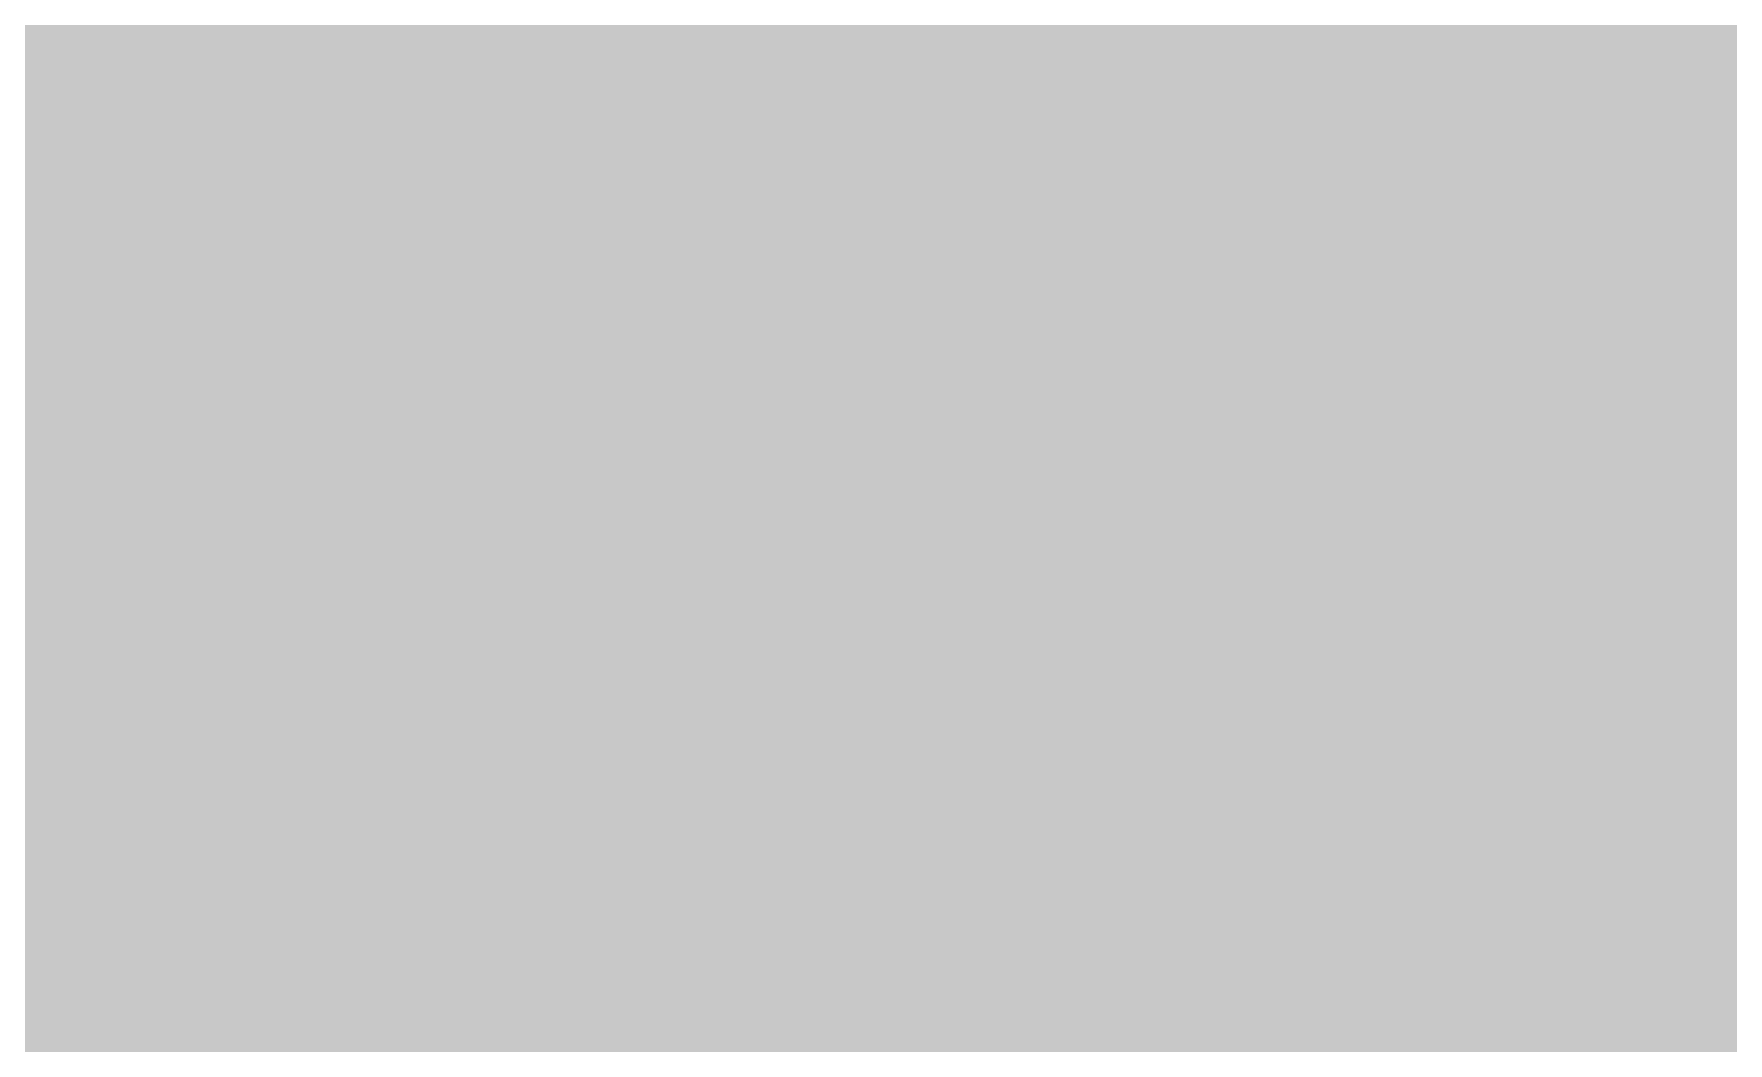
# Model space of a CAD drawing. Extents: x -5 to 157, y -120 to 103.
# Drawn here: x 101.15 to 112.12, y 24.64 to 31.18 of the extents above; entities that cross this region are included whole.
import ezdxf

# ---------------------------------------------------------------- set-up
doc = ezdxf.new("R2010")
doc.units = 0
doc.header["$MEASUREMENT"] = 0
doc.layers.get('0').update_dxf_attribs({"linetype": 'CONTINUOUS'})
for name, color, linetype in [('22-304-2_BOT', 7, 'CONTINUOUS'), ('22-304-2_DRD', 7, 'CONTINUOUS'), ('22-304-2_DRL', 2, 'CONTINUOUS'), ('22-304-2_IN1', 4, 'CONTINUOUS'), ('22-304-2_IN2', 3, 'CONTINUOUS'), ('22-304-2_SMB', 5, 'CONTINUOUS'), ('22-304-2_SMT', 10, 'CONTINUOUS'), ('22-304-2_SPB', 14, 'CONTINUOUS'), ('22-304-2_SSB', 12, 'CONTINUOUS'), ('22-304-2_SST', 11, 'CONTINUOUS'), ('22-304-2_TOP', 13, 'CONTINUOUS'), ('THRUHOLE_TAP', 7, 'CONTINUOUS')]:
    doc.layers.add(name, color=color, linetype=linetype)

# ---------------------------------------------------------------- blocks, each defined once
blk = doc.blocks.new('ROUND_35')
at = {"const_width": 0.40005}
blk.add_lwpolyline([(-0.200024, 0, 1), (0.200024, 0, 1)], format="xyb", close=True, dxfattribs=at)
blk = doc.blocks.new('RECTANGLE_67')
blk.add_solid([(5.40004, 4.70027), (5.40004, -4.70027), (-5.40004, 4.70027), (-5.40004, -4.70027)])
blk = doc.blocks.new('ROUND_86')
at = {"const_width": 0.10033}
blk.add_lwpolyline([(-0.050164, 0, 1), (0.050164, 0, 1)], format="xyb", close=True, dxfattribs=at)
blk = doc.blocks.new('ROUND_80')
at = {"const_width": 0.10033}
blk.add_lwpolyline([(-0.050164, 0, 1), (0.050164, 0, 1)], format="xyb", close=True, dxfattribs=at)

msp = doc.modelspace()

# ---------------------------------------------------------------- linework, layer by layer
at = {"layer": '22-304-2_BOT', "const_width": 0.254}
for points in [[(137.16, 28.702), (135.763, 28.702), (135.509, 28.956), (116.713, 28.956), (114.808, 30.861), (93.98, 30.861), (93.218, 30.099)], [(114.54384, 30.226), (94.24162, 30.226)], [(101.0666, 30.226), (101.0666, 14.732)], [(101.2952, 30.226), (101.2952, 14.732)], [(101.5238, 30.226), (101.5238, 14.732)], [(101.7524, 30.226), (101.7524, 14.732)], [(101.981, 30.226), (101.981, 14.732)], [(102.2096, 30.226), (102.2096, 14.732)], [(102.4382, 30.226), (102.4382, 14.732)], [(102.6668, 30.226), (102.6668, 14.732)], [(102.8954, 30.226), (102.8954, 14.732)], [(103.124, 30.226), (103.124, 18.08734)], [(103.3526, 30.226), (103.3526, 18.08734)], [(103.5812, 30.226), (103.5812, 18.08734)], [(103.8098, 30.226), (103.8098, 18.08734)], [(104.0384, 30.226), (104.0384, 18.08734)], [(104.267, 30.226), (104.267, 18.08734)], [(104.4956, 30.226), (104.4956, 18.08734)], [(104.7242, 30.226), (104.7242, 18.08734)], [(104.9528, 30.226), (104.9528, 18.08734)], [(105.1814, 30.226), (105.1814, 18.08734)], [(105.41, 30.226), (105.41, 11.09218)], [(105.6386, 30.226), (105.6386, 11.09218)], [(105.8672, 30.226), (105.8672, 11.09218)], [(106.0958, 30.226), (106.0958, 11.09218)], [(106.3244, 30.226), (106.3244, 11.09218)], [(106.553, 30.226), (106.553, 11.09218)], [(106.7816, 30.226), (106.7816, 11.09218)], [(107.0102, 30.226), (107.0102, 11.09218)], [(107.2388, 30.226), (107.2388, 11.09218)], [(107.4674, 30.226), (107.4674, 11.09218)], [(107.696, 30.226), (107.696, 11.09218)], [(107.9246, 30.226), (107.9246, 11.09218)], [(108.1532, 30.226), (108.1532, 18.08734)], [(108.3818, 30.226), (108.3818, 18.08734)], [(108.6104, 30.226), (108.6104, 18.08734)], [(108.839, 30.226), (108.839, 18.08734)], [(109.0676, 30.226), (109.0676, 18.08734)], [(109.2962, 30.226), (109.2962, 18.08734)], [(109.5248, 30.226), (109.5248, 18.08734)], [(109.7534, 30.226), (109.7534, 18.08734)], [(109.982, 30.226), (109.982, 18.08734)], [(110.2106, 30.226), (110.2106, 18.08734)], [(110.4392, 30.226), (110.4392, 16.80464)], [(110.6678, 30.226), (110.6678, 17.03324)], [(110.8964, 30.226), (110.8964, 17.26184)], [(111.125, 30.226), (111.125, 17.49044)], [(111.3536, 30.226), (111.3536, 17.71904)], [(111.5822, 30.226), (111.5822, 17.94764)], [(111.8108, 30.226), (111.8108, 18.17624)], [(112.0394, 30.226), (112.0394, 18.40484)], [(114.67084, 30.099), (94.12478, 30.099)], [(114.89944, 29.8704), (94.09684, 29.8704)], [(115.12804, 29.6418), (94.00286, 29.6418)], [(115.35664, 29.4132), (93.81236, 29.4132)], [(115.58524, 29.1846), (90.54084, 29.1846)], [(115.81384, 28.956), (90.76944, 28.956)], [(116.04244, 28.7274), (90.99804, 28.7274)], [(116.27104, 28.4988), (91.22664, 28.4988)], [(135.29564, 28.2702), (91.45524, 28.2702)], [(136.5377, 28.0416), (91.68384, 28.0416)], [(136.97712, 27.813), (91.91244, 27.813)], [(138.938, 27.5844), (92.14104, 27.5844)], [(138.938, 27.3558), (92.36964, 27.3558)], [(138.938, 27.1272), (92.54998, 27.1272)], [(138.938, 26.8986), (92.65412, 26.8986)], [(138.938, 26.67), (92.70238, 26.67)], [(138.938, 26.4414), (92.71, 26.4414)], [(113.30178, 26.2128), (92.71, 26.2128)], [(113.30178, 25.9842), (92.71, 25.9842)], [(113.30178, 25.7556), (92.71, 25.7556)], [(113.30178, 25.527), (92.71, 25.527)], [(113.30178, 25.2984), (92.71, 25.2984)], [(113.30178, 25.0698), (92.71, 25.0698)], [(113.30178, 24.8412), (92.71, 24.8412)], [(113.30178, 24.6126), (92.71, 24.6126)]]:
    msp.add_lwpolyline(points, dxfattribs=at)
at = {"layer": '22-304-2_DRD', "const_width": 0.254}
for points in [[(102.616, 28.575), (102.235, 28.194)], [(103.124, 28.575), (102.616, 28.575)], [(103.505, 28.194), (103.124, 28.575)], [(105.156, 28.575), (104.775, 28.194)], [(105.664, 28.575), (105.156, 28.575)], [(106.045, 28.194), (105.664, 28.575)], [(107.696, 28.575), (107.315, 28.194)], [(108.204, 28.575), (107.696, 28.575)], [(108.585, 28.194), (108.204, 28.575)], [(110.236, 28.575), (109.855, 28.194)], [(110.744, 28.575), (110.236, 28.575)], [(111.125, 28.194), (110.744, 28.575)], [(102.616, 28.321), (102.616, 28.194)], [(102.743, 28.321), (102.616, 28.321)], [(102.743, 28.194), (102.743, 28.321)], [(102.997, 28.321), (102.997, 28.194)], [(103.124, 28.321), (102.997, 28.321)], [(103.124, 28.194), (103.124, 28.321)], [(105.156, 28.321), (105.156, 28.194)], [(105.283, 28.321), (105.156, 28.321)], [(105.283, 28.194), (105.283, 28.321)], [(105.537, 28.321), (105.537, 28.194)], [(105.664, 28.321), (105.537, 28.321)], [(105.664, 28.194), (105.664, 28.321)], [(107.696, 28.321), (107.696, 28.194)], [(107.823, 28.321), (107.696, 28.321)], [(107.823, 28.194), (107.823, 28.321)], [(108.077, 28.321), (108.077, 28.194)], [(108.204, 28.321), (108.077, 28.321)], [(108.204, 28.194), (108.204, 28.321)], [(110.236, 28.321), (110.236, 28.194)], [(110.363, 28.321), (110.236, 28.321)], [(110.363, 28.194), (110.363, 28.321)], [(110.617, 28.321), (110.617, 28.194)], [(110.744, 28.321), (110.617, 28.321)], [(110.744, 28.194), (110.744, 28.321)], [(102.235, 28.194), (102.235, 27.686)], [(102.616, 28.194), (102.743, 28.194)], [(102.997, 28.194), (103.124, 28.194)], [(103.505, 27.686), (103.505, 28.194)], [(104.775, 28.194), (104.775, 27.686)], [(105.156, 28.194), (105.283, 28.194)], [(105.537, 28.194), (105.664, 28.194)], [(106.045, 27.686), (106.045, 28.194)], [(107.315, 28.194), (107.315, 27.686)], [(107.696, 28.194), (107.823, 28.194)], [(108.077, 28.194), (108.204, 28.194)], [(108.585, 27.686), (108.585, 28.194)], [(109.855, 28.194), (109.855, 27.686)], [(110.236, 28.194), (110.363, 28.194)], [(110.617, 28.194), (110.744, 28.194)], [(111.125, 27.686), (111.125, 28.194)], [(102.743, 27.559), (102.489, 27.813)], [(103.251, 27.813), (102.997, 27.559)], [(105.283, 27.559), (105.029, 27.813)], [(105.791, 27.813), (105.537, 27.559)], [(107.823, 27.559), (107.569, 27.813)], [(108.331, 27.813), (108.077, 27.559)], [(110.363, 27.559), (110.109, 27.813)], [(110.871, 27.813), (110.617, 27.559)], [(102.235, 27.686), (102.616, 27.305)], [(103.124, 27.305), (103.505, 27.686)], [(104.775, 27.686), (105.156, 27.305)], [(105.664, 27.305), (106.045, 27.686)], [(107.315, 27.686), (107.696, 27.305)], [(108.204, 27.305), (108.585, 27.686)], [(109.855, 27.686), (110.236, 27.305)], [(110.744, 27.305), (111.125, 27.686)], [(102.997, 27.559), (102.743, 27.559)], [(105.537, 27.559), (105.283, 27.559)], [(108.077, 27.559), (107.823, 27.559)], [(110.617, 27.559), (110.363, 27.559)], [(102.616, 27.305), (103.124, 27.305)], [(103.886, 27.305), (103.505, 26.924)], [(104.394, 27.305), (103.886, 27.305)], [(104.775, 26.924), (104.394, 27.305)], [(105.156, 27.305), (105.664, 27.305)], [(106.426, 27.305), (106.045, 26.924)], [(106.934, 27.305), (106.426, 27.305)], [(107.315, 26.924), (106.934, 27.305)], [(107.696, 27.305), (108.204, 27.305)], [(108.966, 27.305), (108.585, 26.924)], [(109.474, 27.305), (108.966, 27.305)], [(109.855, 26.924), (109.474, 27.305)], [(110.236, 27.305), (110.744, 27.305)], [(103.886, 27.051), (103.886, 26.924)], [(104.013, 27.051), (103.886, 27.051)], [(104.013, 26.924), (104.013, 27.051)], [(104.267, 27.051), (104.267, 26.924)], [(104.394, 27.051), (104.267, 27.051)], [(104.394, 26.924), (104.394, 27.051)], [(106.426, 27.051), (106.426, 26.924)], [(106.553, 27.051), (106.426, 27.051)], [(106.553, 26.924), (106.553, 27.051)], [(106.807, 27.051), (106.807, 26.924)], [(106.934, 27.051), (106.807, 27.051)], [(106.934, 26.924), (106.934, 27.051)], [(108.966, 27.051), (108.966, 26.924)], [(109.093, 27.051), (108.966, 27.051)], [(109.093, 26.924), (109.093, 27.051)], [(109.347, 27.051), (109.347, 26.924)], [(109.474, 27.051), (109.347, 27.051)], [(109.474, 26.924), (109.474, 27.051)], [(103.505, 26.924), (103.505, 26.416)], [(103.886, 26.924), (104.013, 26.924)], [(104.267, 26.924), (104.394, 26.924)], [(104.775, 26.416), (104.775, 26.924)], [(106.045, 26.924), (106.045, 26.416)], [(106.426, 26.924), (106.553, 26.924)], [(106.807, 26.924), (106.934, 26.924)], [(107.315, 26.416), (107.315, 26.924)], [(108.585, 26.924), (108.585, 26.416)], [(108.966, 26.924), (109.093, 26.924)], [(109.347, 26.924), (109.474, 26.924)], [(109.855, 26.416), (109.855, 26.924)], [(104.013, 26.289), (103.759, 26.543)], [(104.521, 26.543), (104.267, 26.289)], [(106.553, 26.289), (106.299, 26.543)], [(107.061, 26.543), (106.807, 26.289)], [(109.093, 26.289), (108.839, 26.543)], [(109.601, 26.543), (109.347, 26.289)], [(103.505, 26.416), (103.886, 26.035)], [(104.394, 26.035), (104.775, 26.416)], [(106.045, 26.416), (106.426, 26.035)], [(106.934, 26.035), (107.315, 26.416)], [(108.585, 26.416), (108.966, 26.035)], [(109.474, 26.035), (109.855, 26.416)], [(104.267, 26.289), (104.013, 26.289)], [(106.807, 26.289), (106.553, 26.289)], [(109.347, 26.289), (109.093, 26.289)], [(102.616, 26.035), (102.235, 25.654)], [(103.124, 26.035), (102.616, 26.035)], [(103.505, 25.654), (103.124, 26.035)], [(103.886, 26.035), (104.394, 26.035)], [(105.156, 26.035), (104.775, 25.654)], [(105.664, 26.035), (105.156, 26.035)], [(106.045, 25.654), (105.664, 26.035)], [(106.426, 26.035), (106.934, 26.035)], [(107.696, 26.035), (107.315, 25.654)], [(108.204, 26.035), (107.696, 26.035)], [(108.585, 25.654), (108.204, 26.035)], [(108.966, 26.035), (109.474, 26.035)], [(110.236, 26.035), (109.855, 25.654)], [(110.744, 26.035), (110.236, 26.035)], [(111.125, 25.654), (110.744, 26.035)], [(102.616, 25.781), (102.616, 25.654)], [(102.743, 25.781), (102.616, 25.781)], [(102.743, 25.654), (102.743, 25.781)], [(102.997, 25.781), (102.997, 25.654)], [(103.124, 25.781), (102.997, 25.781)], [(103.124, 25.654), (103.124, 25.781)], [(105.156, 25.781), (105.156, 25.654)], [(105.283, 25.781), (105.156, 25.781)], [(105.283, 25.654), (105.283, 25.781)], [(105.537, 25.781), (105.537, 25.654)], [(105.664, 25.781), (105.537, 25.781)], [(105.664, 25.654), (105.664, 25.781)], [(107.696, 25.781), (107.696, 25.654)], [(107.823, 25.781), (107.696, 25.781)], [(107.823, 25.654), (107.823, 25.781)], [(108.077, 25.781), (108.077, 25.654)], [(108.204, 25.781), (108.077, 25.781)], [(108.204, 25.654), (108.204, 25.781)], [(110.236, 25.781), (110.236, 25.654)], [(110.363, 25.781), (110.236, 25.781)], [(110.363, 25.654), (110.363, 25.781)], [(110.617, 25.781), (110.617, 25.654)], [(110.744, 25.781), (110.617, 25.781)], [(110.744, 25.654), (110.744, 25.781)], [(102.235, 25.654), (102.235, 25.146)], [(102.616, 25.654), (102.743, 25.654)], [(102.997, 25.654), (103.124, 25.654)], [(103.505, 25.146), (103.505, 25.654)], [(104.775, 25.654), (104.775, 25.146)], [(105.156, 25.654), (105.283, 25.654)], [(105.537, 25.654), (105.664, 25.654)], [(106.045, 25.146), (106.045, 25.654)], [(107.315, 25.654), (107.315, 25.146)], [(107.696, 25.654), (107.823, 25.654)], [(108.077, 25.654), (108.204, 25.654)], [(108.585, 25.146), (108.585, 25.654)], [(109.855, 25.654), (109.855, 25.146)], [(110.236, 25.654), (110.363, 25.654)], [(110.617, 25.654), (110.744, 25.654)], [(111.125, 25.146), (111.125, 25.654)], [(102.743, 25.019), (102.489, 25.273)], [(103.251, 25.273), (102.997, 25.019)], [(105.283, 25.019), (105.029, 25.273)], [(105.791, 25.273), (105.537, 25.019)], [(107.823, 25.019), (107.569, 25.273)], [(108.331, 25.273), (108.077, 25.019)], [(110.363, 25.019), (110.109, 25.273)], [(110.871, 25.273), (110.617, 25.019)], [(102.235, 25.146), (102.616, 24.765)], [(103.124, 24.765), (103.505, 25.146)], [(104.775, 25.146), (105.156, 24.765)], [(105.664, 24.765), (106.045, 25.146)], [(107.315, 25.146), (107.696, 24.765)], [(108.204, 24.765), (108.585, 25.146)], [(109.855, 25.146), (110.236, 24.765)], [(110.744, 24.765), (111.125, 25.146)], [(102.997, 25.019), (102.743, 25.019)], [(105.537, 25.019), (105.283, 25.019)], [(108.077, 25.019), (107.823, 25.019)], [(110.617, 25.019), (110.363, 25.019)], [(102.616, 24.765), (103.124, 24.765)], [(103.886, 24.765), (103.505, 24.384)], [(104.394, 24.765), (103.886, 24.765)], [(104.775, 24.384), (104.394, 24.765)], [(105.156, 24.765), (105.664, 24.765)], [(106.426, 24.765), (106.045, 24.384)], [(106.934, 24.765), (106.426, 24.765)], [(107.315, 24.384), (106.934, 24.765)], [(107.696, 24.765), (108.204, 24.765)], [(108.966, 24.765), (108.585, 24.384)], [(109.474, 24.765), (108.966, 24.765)], [(109.855, 24.384), (109.474, 24.765)], [(110.236, 24.765), (110.744, 24.765)], [(103.886, 24.511), (103.886, 24.384)], [(104.013, 24.511), (103.886, 24.511)], [(104.013, 24.384), (104.013, 24.511)], [(104.267, 24.511), (104.267, 24.384)], [(104.394, 24.511), (104.267, 24.511)], [(104.394, 24.384), (104.394, 24.511)], [(106.426, 24.511), (106.426, 24.384)], [(106.553, 24.511), (106.426, 24.511)], [(106.553, 24.384), (106.553, 24.511)], [(106.807, 24.511), (106.807, 24.384)], [(106.934, 24.511), (106.807, 24.511)], [(106.934, 24.384), (106.934, 24.511)], [(108.966, 24.511), (108.966, 24.384)], [(109.093, 24.511), (108.966, 24.511)], [(109.093, 24.384), (109.093, 24.511)], [(109.347, 24.511), (109.347, 24.384)], [(109.474, 24.511), (109.347, 24.511)], [(109.474, 24.384), (109.474, 24.511)]]:
    msp.add_lwpolyline(points, dxfattribs=at)
at = {"layer": '22-304-2_IN2', "const_width": 0.254}
for points in [[(103.3526, 54.737), (103.3526, -27.73934)], [(103.5812, 54.737), (103.5812, -27.73934)], [(103.8098, 54.737), (103.8098, -27.73934)], [(104.0384, 54.737), (104.0384, -27.73934)], [(104.267, 54.737), (104.267, -27.73934)], [(104.4956, 54.737), (104.4956, -27.73934)], [(103.124, 54.54904), (103.124, -27.73934)], [(102.8954, 54.10962), (102.8954, -27.73934)], [(102.6668, 53.77942), (102.6668, -27.73934)], [(108.839, 51.30038), (108.839, 2.27584)], [(109.0676, 51.07178), (109.0676, 2.07518)], [(109.2962, 50.84318), (109.2962, 2.17932)], [(109.5248, 50.61458), (109.5248, 2.24282)], [(109.7534, 50.38598), (109.7534, 2.2733)], [(109.982, 50.15738), (109.982, 2.2733)], [(110.2106, 49.92878), (110.2106, 2.23774)], [(110.4392, 49.70018), (110.4392, 2.16916)], [(110.6678, 49.47158), (110.6678, 2.06248)], [(110.8964, 49.24298), (110.8964, 1.905)], [(111.125, 49.01438), (111.125, 1.6764)], [(106.7816, 42.96664), (106.7816, 2.27584)], [(108.6104, 42.96664), (108.6104, 2.27584)], [(107.0102, 42.66946), (107.0102, 2.27584)], [(108.3818, 42.66946), (108.3818, 2.27584)], [(107.2388, 42.51452), (107.2388, 2.27584)], [(107.4674, 42.43324), (107.4674, 2.27584)], [(107.9246, 42.43324), (107.9246, 2.27584)], [(108.1532, 42.51452), (108.1532, 2.27584)], [(107.696, 42.40784), (107.696, 2.27584)], [(111.3536, 41.44264), (111.3536, 1.905)], [(111.5822, 41.14546), (111.5822, 2.06248)], [(111.8108, 40.99052), (111.8108, 2.16916)], [(112.0394, 40.90924), (112.0394, 2.23774)], [(102.4382, 40.04818), (102.4382, -27.73934)], [(102.2096, 39.8145), (102.2096, -27.73934)], [(101.981, 39.6875), (101.981, -27.73934)], [(106.553, 35.41522), (106.553, 2.27584)], [(104.7242, 34.93262), (104.7242, -27.73934)], [(106.3244, 34.90214), (106.3244, 2.27584)], [(104.9528, 34.71672), (104.9528, -27.73934)], [(106.0958, 34.69894), (106.0958, 2.27584)], [(105.1814, 34.59734), (105.1814, -27.73934)], [(105.41, 34.54146), (105.41, -27.73934)], [(105.6386, 34.53892), (105.6386, -27.73934)], [(105.8672, 34.58718), (105.8672, 2.27584)], [(101.7524, 33.31464), (101.7524, -27.73934)], [(101.5238, 33.01746), (101.5238, -27.73934)], [(101.0666, 32.78124), (101.0666, -27.73934)], [(101.2952, 32.86252), (101.2952, -27.73934)], [(128.22428, 31.242), (93.47454, 31.242)], [(127.97282, 31.0134), (93.68282, 31.0134)], [(127.83566, 30.7848), (93.98, 30.7848)], [(127.76708, 30.5562), (94.13748, 30.5562)], [(127.75184, 30.3276), (94.21876, 30.3276)], [(127.78994, 30.099), (94.24416, 30.099)], [(127.88646, 29.8704), (94.21876, 29.8704)], [(128.06172, 29.6418), (94.13748, 29.6418)], [(128.42748, 29.4132), (93.98, 29.4132)], [(135.15594, 29.1846), (93.68282, 29.1846)], [(135.25246, 28.956), (91.57208, 28.956)], [(135.43026, 28.7274), (91.80068, 28.7274)], [(135.79602, 28.4988), (92.02928, 28.4988)], [(136.22782, 28.2702), (92.25788, 28.2702)], [(136.37514, 28.0416), (92.46362, 28.0416)], [(136.64692, 27.813), (92.59316, 27.813)], [(137.16762, 27.5844), (92.66936, 27.5844)], [(137.16762, 27.3558), (92.69984, 27.3558)], [(137.16762, 27.1272), (92.70238, 27.1272)], [(137.16762, 26.8986), (92.70238, 26.8986)], [(137.16762, 26.67), (92.70238, 26.67)], [(137.16762, 26.4414), (92.70238, 26.4414)], [(137.16762, 26.2128), (92.70238, 26.2128)], [(137.16762, 25.9842), (92.70238, 25.9842)], [(137.16762, 25.7556), (92.70238, 25.7556)], [(137.16762, 25.527), (92.70238, 25.527)], [(137.16762, 25.2984), (92.70238, 25.2984)], [(137.16762, 25.0698), (92.70238, 25.0698)], [(137.16762, 24.8412), (92.70238, 24.8412)], [(137.16762, 24.6126), (92.70238, 24.6126)]]:
    msp.add_lwpolyline(points, dxfattribs=at)
at = {"layer": '22-304-2_SMB', "const_width": 0.254}
for points in [[(114.935, 29.21), (94.615, 29.21)], [(101.219, 29.21), (101.219, 19.05)], [(101.4476, 29.21), (101.4476, 19.05)], [(101.6762, 29.21), (101.6762, 19.05)], [(101.9048, 29.21), (101.9048, 19.05)], [(102.1334, 29.21), (102.1334, 19.05)], [(102.362, 29.21), (102.362, 19.05)], [(102.5906, 29.21), (102.5906, 19.05)], [(102.8192, 29.21), (102.8192, 19.05)], [(103.0478, 29.21), (103.0478, 19.05)], [(103.2764, 29.21), (103.2764, 19.05)], [(103.505, 29.21), (103.505, 19.05)], [(103.7336, 29.21), (103.7336, 19.05)], [(103.9622, 29.21), (103.9622, 19.05)], [(104.1908, 29.21), (104.1908, 19.05)], [(104.4194, 29.21), (104.4194, 19.05)], [(104.648, 29.21), (104.648, 19.05)], [(104.8766, 29.21), (104.8766, 19.05)], [(105.1052, 29.21), (105.1052, 19.05)], [(105.3338, 29.21), (105.3338, 19.05)], [(105.5624, 29.21), (105.5624, 19.05)], [(105.791, 29.21), (105.791, 19.05)], [(106.0196, 29.21), (106.0196, 19.05)], [(106.2482, 29.21), (106.2482, 19.05)], [(106.4768, 29.21), (106.4768, 19.05)], [(106.7054, 29.21), (106.7054, 19.05)], [(106.934, 29.21), (106.934, 19.05)], [(107.1626, 29.21), (107.1626, 19.05)], [(107.3912, 29.21), (107.3912, 19.05)], [(107.6198, 29.21), (107.6198, 19.05)], [(107.8484, 29.21), (107.8484, 19.05)], [(108.077, 29.21), (108.077, 19.05)], [(108.3056, 29.21), (108.3056, 19.05)], [(108.5342, 29.21), (108.5342, 19.05)], [(108.7628, 29.21), (108.7628, 19.05)], [(108.9914, 29.21), (108.9914, 19.05)], [(109.22, 29.21), (109.22, 19.05)], [(109.4486, 29.21), (109.4486, 19.05)], [(109.6772, 29.21), (109.6772, 19.05)], [(109.9058, 29.21), (109.9058, 19.05)], [(110.1344, 29.21), (110.1344, 19.05)], [(110.363, 29.21), (110.363, 19.05)], [(110.5916, 29.21), (110.5916, 19.05)], [(110.8202, 29.21), (110.8202, 19.05)], [(111.0488, 29.21), (111.0488, 19.05)], [(111.2774, 29.21), (111.2774, 19.05)], [(111.506, 29.21), (111.506, 19.05)], [(111.7346, 29.21), (111.7346, 19.05)], [(111.9632, 29.21), (111.9632, 19.05)], [(112.1918, 29.21), (112.1918, 19.05)], [(115.0366, 29.1084), (94.5134, 29.1084)], [(115.2652, 28.8798), (94.2848, 28.8798)], [(115.4938, 28.6512), (94.0562, 28.6512)], [(115.7224, 28.4226), (93.8276, 28.4226)], [(115.951, 28.194), (93.599, 28.194)], [(116.1796, 27.9654), (93.3704, 27.9654)], [(135.4582, 27.7368), (93.345, 27.7368)], [(135.6868, 27.5082), (93.345, 27.5082)], [(138.43, 27.2796), (93.345, 27.2796)], [(138.43, 27.051), (93.345, 27.051)], [(138.43, 26.8224), (93.345, 26.8224)], [(138.43, 26.5938), (93.345, 26.5938)], [(138.43, 26.3652), (93.345, 26.3652)], [(138.43, 26.1366), (93.345, 26.1366)], [(138.43, 25.908), (93.345, 25.908)], [(138.43, 25.6794), (93.345, 25.6794)], [(138.43, 25.4508), (93.345, 25.4508)], [(138.43, 25.2222), (93.345, 25.2222)], [(138.43, 24.9936), (93.345, 24.9936)], [(138.43, 24.765), (93.345, 24.765)], [(138.43, 24.5364), (93.345, 24.5364)]]:
    msp.add_lwpolyline(points, dxfattribs=at)
at = {"layer": '22-304-2_SMT', "const_width": 0.254}
for points in [[(118.11, 29.21), (97.155, 29.21)], [(101.1428, 29.21), (101.1428, 24.13)], [(101.3714, 29.21), (101.3714, 24.13)], [(101.6, 29.21), (101.6, 24.13)], [(101.8286, 29.21), (101.8286, 24.13)], [(102.0572, 29.21), (102.0572, 24.13)], [(102.2858, 29.21), (102.2858, 13.335)], [(102.5144, 29.21), (102.5144, 13.335)], [(102.743, 29.21), (102.743, 13.335)], [(102.9716, 29.21), (102.9716, 13.335)], [(103.2002, 29.21), (103.2002, 13.335)], [(103.4288, 29.21), (103.4288, 13.335)], [(103.6574, 29.21), (103.6574, 13.335)], [(103.886, 29.21), (103.886, 13.335)], [(104.1146, 29.21), (104.1146, 13.335)], [(104.3432, 29.21), (104.3432, 13.335)], [(104.5718, 29.21), (104.5718, 13.335)], [(104.8004, 29.21), (104.8004, 13.3096)], [(105.029, 29.21), (105.029, 13.081)], [(105.2576, 29.21), (105.2576, 12.8524)], [(105.4862, 29.21), (105.4862, 12.6238)], [(105.7148, 29.21), (105.7148, 12.3952)], [(105.9434, 29.21), (105.9434, 12.1666)], [(106.172, 29.21), (106.172, 12.065)], [(106.4006, 29.21), (106.4006, 12.065)], [(106.6292, 29.21), (106.6292, 12.065)], [(106.8578, 29.21), (106.8578, 12.065)], [(107.0864, 29.21), (107.0864, 12.065)], [(107.315, 29.21), (107.315, 12.065)], [(107.5436, 29.21), (107.5436, 12.065)], [(107.7722, 29.21), (107.7722, 12.065)], [(108.0008, 29.21), (108.0008, 12.065)], [(108.2294, 29.21), (108.2294, 12.065)], [(108.458, 29.21), (108.458, 12.065)], [(108.6866, 29.21), (108.6866, 12.065)], [(108.9152, 29.21), (108.9152, 12.065)], [(109.1438, 29.21), (109.1438, 12.065)], [(109.3724, 29.21), (109.3724, 12.065)], [(109.601, 29.21), (109.601, 12.065)], [(109.8296, 29.21), (109.8296, 12.065)], [(110.0582, 29.21), (110.0582, 12.065)], [(110.2868, 29.21), (110.2868, 12.065)], [(110.5154, 29.21), (110.5154, 12.065)], [(110.744, 29.21), (110.744, 12.065)], [(110.9726, 29.21), (110.9726, 12.065)], [(111.2012, 29.21), (111.2012, 12.065)], [(111.4298, 29.21), (111.4298, 12.065)], [(111.6584, 29.21), (111.6584, 12.065)], [(111.887, 29.21), (111.887, 12.065)], [(112.1156, 29.21), (112.1156, 12.065)], [(118.237, 29.083), (97.155, 29.083)], [(118.4656, 28.8544), (97.155, 28.8544)], [(118.6942, 28.6258), (97.155, 28.6258)], [(118.745, 28.3972), (97.155, 28.3972)], [(118.745, 28.1686), (97.155, 28.1686)], [(118.745, 27.94), (97.155, 27.94)], [(118.745, 27.7114), (97.155, 27.7114)], [(118.745, 27.4828), (97.155, 27.4828)], [(118.745, 27.2542), (97.155, 27.2542)], [(118.745, 27.0256), (97.155, 27.0256)], [(118.745, 26.797), (97.155, 26.797)], [(118.745, 26.5684), (97.155, 26.5684)], [(118.745, 26.3398), (97.155, 26.3398)], [(118.745, 26.1112), (97.155, 26.1112)], [(118.745, 25.8826), (97.155, 25.8826)], [(118.745, 25.654), (97.155, 25.654)], [(118.745, 25.4254), (97.155, 25.4254)], [(118.745, 25.1968), (97.155, 25.1968)], [(118.745, 24.9682), (97.155, 24.9682)], [(118.745, 24.7396), (97.155, 24.7396)], [(118.745, 24.511), (97.155, 24.511)]]:
    msp.add_lwpolyline(points, dxfattribs=at)
at = {"layer": '22-304-2_SPB', "const_width": 0.09906}
for points in [[(101.52888, 28.8798), (101.52888, 24.78024)], [(106.32948, 28.8798), (101.52888, 28.8798)], [(106.32948, 28.8798), (106.32948, 24.78024), (101.52888, 24.78024)], [(106.32948, 28.81376), (101.52888, 28.81376)], [(101.60762, 28.8798), (101.60762, 24.78024)], [(101.69906, 28.8798), (101.69906, 24.78024)], [(101.78796, 28.8798), (101.78796, 24.78024)], [(101.87686, 28.8798), (101.87686, 24.78024)], [(101.9683, 28.8798), (101.9683, 24.78024)], [(102.0572, 28.8798), (102.0572, 24.78024)], [(102.1461, 28.8798), (102.1461, 24.78024)], [(102.23754, 28.8798), (102.23754, 24.78024)], [(102.32644, 28.8798), (102.32644, 24.78024)], [(102.41788, 28.8798), (102.41788, 24.78024)], [(102.50678, 28.8798), (102.50678, 24.78024)], [(102.59568, 28.8798), (102.59568, 24.78024)], [(102.68712, 28.8798), (102.68712, 24.78024)], [(102.77602, 28.8798), (102.77602, 24.78024)], [(102.86746, 28.8798), (102.86746, 24.78024)], [(102.95636, 28.8798), (102.95636, 24.78024)], [(103.04526, 28.8798), (103.04526, 24.78024)], [(103.1367, 28.8798), (103.1367, 24.78024)], [(103.2256, 28.8798), (103.2256, 24.78024)], [(103.31704, 28.8798), (103.31704, 24.78024)], [(103.40594, 28.8798), (103.40594, 24.78024)], [(103.49484, 28.8798), (103.49484, 24.78024)], [(103.58628, 28.8798), (103.58628, 24.78024)], [(103.67518, 28.8798), (103.67518, 24.78024)], [(103.76662, 28.8798), (103.76662, 24.78024)], [(103.85552, 28.8798), (103.85552, 24.78024)], [(103.94442, 28.8798), (103.94442, 24.78024)], [(104.03586, 28.8798), (104.03586, 24.78024)], [(104.12476, 28.8798), (104.12476, 24.78024)], [(104.2162, 28.8798), (104.2162, 24.78024)], [(104.3051, 28.8798), (104.3051, 24.78024)], [(104.394, 28.8798), (104.394, 24.78024)], [(104.48544, 28.8798), (104.48544, 24.78024)], [(104.57434, 28.8798), (104.57434, 24.78024)], [(104.66578, 28.8798), (104.66578, 24.78024)], [(104.75468, 28.8798), (104.75468, 24.78024)], [(104.84358, 28.8798), (104.84358, 24.78024)], [(104.93502, 28.8798), (104.93502, 24.78024)], [(105.02392, 28.8798), (105.02392, 24.78024)], [(105.11536, 28.8798), (105.11536, 24.78024)], [(105.20426, 28.8798), (105.20426, 24.78024)], [(105.29316, 28.8798), (105.29316, 24.78024)], [(105.3846, 28.8798), (105.3846, 24.78024)], [(105.4735, 28.8798), (105.4735, 24.78024)], [(105.56494, 28.8798), (105.56494, 24.78024)], [(105.65384, 28.8798), (105.65384, 24.78024)], [(105.74274, 28.8798), (105.74274, 24.78024)], [(105.83418, 28.8798), (105.83418, 24.78024)], [(105.92308, 28.8798), (105.92308, 24.78024)], [(106.01452, 28.8798), (106.01452, 24.78024)], [(106.10342, 28.8798), (106.10342, 24.78024)], [(106.19232, 28.8798), (106.19232, 24.78024)], [(106.28376, 28.8798), (106.28376, 24.78024)], [(111.82858, 28.8798), (107.03052, 28.8798), (107.03052, 24.78024)], [(111.82858, 28.81376), (107.03052, 28.81376)], [(107.10672, 28.8798), (107.10672, 24.78024)], [(107.19816, 28.8798), (107.19816, 24.78024)], [(107.28706, 28.8798), (107.28706, 24.78024)], [(107.3785, 28.8798), (107.3785, 24.78024)], [(107.4674, 28.8798), (107.4674, 24.78024)], [(107.5563, 28.8798), (107.5563, 24.78024)], [(107.64774, 28.8798), (107.64774, 24.78024)], [(107.73664, 28.8798), (107.73664, 24.78024)], [(107.82808, 28.8798), (107.82808, 24.78024)], [(107.91698, 28.8798), (107.91698, 24.78024)], [(108.00588, 28.8798), (108.00588, 24.78024)], [(108.09732, 28.8798), (108.09732, 24.78024)], [(108.18622, 28.8798), (108.18622, 24.78024)], [(108.27766, 28.8798), (108.27766, 24.78024)], [(108.36656, 28.8798), (108.36656, 24.78024)], [(108.45546, 28.8798), (108.45546, 24.78024)], [(108.5469, 28.8798), (108.5469, 24.78024)], [(108.6358, 28.8798), (108.6358, 24.78024)], [(108.72724, 28.8798), (108.72724, 24.78024)], [(108.81614, 28.8798), (108.81614, 24.78024)], [(108.90504, 28.8798), (108.90504, 24.78024)], [(108.99648, 28.8798), (108.99648, 24.78024)], [(109.08538, 28.8798), (109.08538, 24.78024)], [(109.17682, 28.8798), (109.17682, 24.78024)], [(109.26572, 28.8798), (109.26572, 24.78024)], [(109.35462, 28.8798), (109.35462, 24.78024)], [(109.44606, 28.8798), (109.44606, 24.78024)], [(109.53496, 28.8798), (109.53496, 24.78024)], [(109.6264, 28.8798), (109.6264, 24.78024)], [(109.7153, 28.8798), (109.7153, 24.78024)], [(109.8042, 28.8798), (109.8042, 24.78024)], [(109.89564, 28.8798), (109.89564, 24.78024)], [(109.98454, 28.8798), (109.98454, 24.78024)], [(110.07598, 28.8798), (110.07598, 24.78024)], [(110.16488, 28.8798), (110.16488, 24.78024)], [(110.25378, 28.8798), (110.25378, 24.78024)], [(110.34522, 28.8798), (110.34522, 24.78024)], [(110.43412, 28.8798), (110.43412, 24.78024)], [(110.52302, 28.8798), (110.52302, 24.78024)], [(110.61446, 28.8798), (110.61446, 24.78024)], [(110.70336, 28.8798), (110.70336, 24.78024)], [(110.7948, 28.8798), (110.7948, 24.78024)], [(110.8837, 28.8798), (110.8837, 24.78024)], [(110.9726, 28.8798), (110.9726, 24.78024)], [(111.06404, 28.8798), (111.06404, 24.78024)], [(111.15294, 28.8798), (111.15294, 24.78024)], [(111.24438, 28.8798), (111.24438, 24.78024)], [(111.33328, 28.8798), (111.33328, 24.78024)], [(111.42218, 28.8798), (111.42218, 24.78024)], [(111.51362, 28.8798), (111.51362, 24.78024)], [(111.60252, 28.8798), (111.60252, 24.78024)], [(111.69396, 28.8798), (111.69396, 24.78024)], [(111.78286, 28.8798), (111.78286, 24.78024)], [(111.82858, 28.8798), (111.82858, 24.78024)], [(106.32948, 28.72232), (101.52888, 28.72232)], [(111.82858, 28.72232), (107.03052, 28.72232)], [(106.32948, 28.63342), (101.52888, 28.63342)], [(111.82858, 28.63342), (107.03052, 28.63342)], [(106.32948, 28.54452), (101.52888, 28.54452)], [(111.82858, 28.54452), (107.03052, 28.54452)], [(106.32948, 28.45308), (101.52888, 28.45308)], [(106.32948, 28.36418), (101.52888, 28.36418)], [(111.82858, 28.45308), (107.03052, 28.45308)], [(111.82858, 28.36418), (107.03052, 28.36418)], [(106.32948, 28.27274), (101.52888, 28.27274)], [(111.82858, 28.27274), (107.03052, 28.27274)], [(106.32948, 28.18384), (101.52888, 28.18384)], [(111.82858, 28.18384), (107.03052, 28.18384)], [(106.32948, 28.09494), (101.52888, 28.09494)], [(111.82858, 28.09494), (107.03052, 28.09494)], [(106.32948, 28.0035), (101.52888, 28.0035)], [(111.82858, 28.0035), (107.03052, 28.0035)], [(106.32948, 27.9146), (101.52888, 27.9146)], [(106.32948, 27.8257), (101.52888, 27.8257)], [(111.82858, 27.9146), (107.03052, 27.9146)], [(111.82858, 27.8257), (107.03052, 27.8257)], [(106.32948, 27.73426), (101.52888, 27.73426)], [(111.82858, 27.73426), (107.03052, 27.73426)], [(106.32948, 27.64536), (101.52888, 27.64536)], [(111.82858, 27.64536), (107.03052, 27.64536)], [(106.32948, 27.55392), (101.52888, 27.55392)], [(111.82858, 27.55392), (107.03052, 27.55392)], [(106.32948, 27.46502), (101.52888, 27.46502)], [(106.32948, 27.37612), (101.52888, 27.37612)], [(111.82858, 27.46502), (107.03052, 27.46502)], [(111.82858, 27.37612), (107.03052, 27.37612)], [(106.32948, 27.28468), (101.52888, 27.28468)], [(111.82858, 27.28468), (107.03052, 27.28468)], [(106.32948, 27.19578), (101.52888, 27.19578)], [(111.82858, 27.19578), (107.03052, 27.19578)], [(106.32948, 27.10434), (101.52888, 27.10434)], [(111.82858, 27.10434), (107.03052, 27.10434)], [(106.32948, 27.01544), (101.52888, 27.01544)], [(111.82858, 27.01544), (107.03052, 27.01544)], [(106.32948, 26.92654), (101.52888, 26.92654)], [(106.32948, 26.8351), (101.52888, 26.8351)], [(111.82858, 26.92654), (107.03052, 26.92654)], [(111.82858, 26.8351), (107.03052, 26.8351)], [(106.32948, 26.7462), (101.52888, 26.7462)], [(111.82858, 26.7462), (107.03052, 26.7462)], [(106.32948, 26.65476), (101.52888, 26.65476)], [(111.82858, 26.65476), (107.03052, 26.65476)], [(106.32948, 26.56586), (101.52888, 26.56586)], [(111.82858, 26.56586), (107.03052, 26.56586)], [(106.32948, 26.47696), (101.52888, 26.47696)], [(111.82858, 26.47696), (107.03052, 26.47696)], [(106.32948, 26.38552), (101.52888, 26.38552)], [(106.32948, 26.29662), (101.52888, 26.29662)], [(111.82858, 26.38552), (107.03052, 26.38552)], [(111.82858, 26.29662), (107.03052, 26.29662)], [(106.32948, 26.20518), (101.52888, 26.20518)], [(111.82858, 26.20518), (107.03052, 26.20518)], [(106.32948, 26.11628), (101.52888, 26.11628)], [(111.82858, 26.11628), (107.03052, 26.11628)], [(106.32948, 26.02738), (101.52888, 26.02738)], [(111.82858, 26.02738), (107.03052, 26.02738)], [(106.32948, 25.93594), (101.52888, 25.93594)], [(106.32948, 25.84704), (101.52888, 25.84704)], [(111.82858, 25.93594), (107.03052, 25.93594)], [(111.82858, 25.84704), (107.03052, 25.84704)], [(106.32948, 25.7556), (101.52888, 25.7556)], [(111.82858, 25.7556), (107.03052, 25.7556)], [(106.32948, 25.6667), (101.52888, 25.6667)], [(111.82858, 25.6667), (107.03052, 25.6667)], [(106.32948, 25.5778), (101.52888, 25.5778)], [(111.82858, 25.5778), (107.03052, 25.5778)], [(106.32948, 25.48636), (101.52888, 25.48636)], [(111.82858, 25.48636), (107.03052, 25.48636)], [(106.32948, 25.39746), (101.52888, 25.39746)], [(106.32948, 25.30602), (101.52888, 25.30602)], [(111.82858, 25.39746), (107.03052, 25.39746)], [(111.82858, 25.30602), (107.03052, 25.30602)], [(106.32948, 25.21712), (101.52888, 25.21712)], [(111.82858, 25.21712), (107.03052, 25.21712)], [(106.32948, 25.12822), (101.52888, 25.12822)], [(111.82858, 25.12822), (107.03052, 25.12822)], [(106.32948, 25.03678), (101.52888, 25.03678)], [(111.82858, 25.03678), (107.03052, 25.03678)], [(106.32948, 24.94788), (101.52888, 24.94788)], [(106.32948, 24.85644), (101.52888, 24.85644)], [(111.82858, 24.94788), (107.03052, 24.94788)], [(111.82858, 24.85644), (107.03052, 24.85644)], [(111.82858, 24.78024), (107.03052, 24.78024)]]:
    msp.add_lwpolyline(points, dxfattribs=at)
at = {"layer": '22-304-2_SSB', "const_width": 0.1524}
for points in [[(107.23118, 31.0134), (106.38282, 31.0134), (106.21518, 30.95498), (106.21518, 30.59938), (106.38282, 30.53842), (107.23118, 30.53842)], [(111.60252, 27.4193), (111.59236, 27.42946), (111.60252, 27.42946), (111.59236, 27.42946), (111.57966, 27.42692), (111.57966, 28.22956), (109.6772, 28.43022), (103.6828, 28.43022), (101.78034, 28.22956), (101.78034, 27.42438)], [(101.91496, 26.96972), (101.75748, 27.4193), (101.67874, 27.4193), (101.67874, 18.39976), (101.69144, 18.39976), (101.68128, 18.39976), (101.82606, 18.18894), (101.85146, 18.18894), (101.85654, 18.18894), (101.8667, 18.17878), (106.15422, 18.17878), (107.20578, 18.17878), (107.20578, 17.63014), (107.35564, 17.63014), (107.35564, 16.88084), (106.00436, 16.88084), (106.00436, 17.63014), (106.15422, 17.63014), (106.15422, 18.17878)], [(111.43488, 26.97988), (111.59236, 27.42946), (111.57966, 27.42946), (101.78034, 27.42946), (101.76764, 27.42946), (101.75748, 27.4193), (101.76764, 27.42946), (101.75748, 27.42946), (101.76764, 27.42946), (101.92512, 26.97988)], [(107.20832, 18.17878), (111.4933, 18.17878), (111.43488, 18.26006), (111.44504, 18.27022), (111.50346, 18.18894), (111.53394, 18.18894), (111.67872, 18.39976), (111.66856, 18.39976), (111.67872, 18.39976), (111.67872, 27.4193), (111.60252, 27.4193), (111.44504, 26.96972)], [(101.92512, 26.97988), (101.91496, 26.96972), (101.91496, 18.27022), (102.52202, 18.32102), (102.52202, 26.87066)], [(110.83798, 26.87066), (110.83798, 18.32102), (111.44504, 18.27022), (111.44504, 26.96972), (111.43488, 26.97988)], [(110.83798, 26.87828), (102.52202, 26.87828)]]:
    msp.add_lwpolyline(points, dxfattribs=at)
for points in [[(101.91496, 26.96972, 0.1114637), (102.3874, 26.86308)], [(101.92512, 26.97988, 0.113197), (102.38994, 26.87328)], [(110.97006, 26.87066, 0.1131986), (111.43488, 26.97988)], [(110.97006, 26.8605, 0.1119907), (111.44568, 26.96838)], [(102.3874, 26.8605, 0.0306685), (102.52225, 26.86878)], [(102.38994, 26.87066, 0.0309512), (102.52195, 26.87884)], [(110.83798, 26.87828, 0.0309514), (110.97006, 26.8701)], [(110.83798, 26.87066, 0.0300955), (110.97006, 26.8627)]]:
    msp.add_lwpolyline(points, format="xyb", dxfattribs=at)
at = {"layer": '22-304-2_SST', "const_width": 0.1524}
for points in [[(106.42092, 30.47492, 0.0672312), (103.89389, 30.13359)], [(113.98758, 26.7335, 0.2336619), (106.42092, 30.47379)], [(103.19512, 29.91104, 0.2860306), (96.95434, 22.00402)], [(106.42092, 29.19984, 0.0779909), (103.89374, 28.80323)], [(114.51336, 22.55012, 0.3581238), (106.42092, 29.19984)], [(103.19512, 28.54198, 0.2844026), (98.1837, 21.4503)], [(106.42092, 28.05938, 0.3937362), (99.3267, 21.4503)], [(113.3475, 22.55012, 0.3491744), (106.42092, 28.05938)]]:
    msp.add_lwpolyline(points, format="xyb", dxfattribs=at)
for points in [[(103.19512, 29.91104), (103.2002, 29.91358), (103.20274, 29.91612), (103.20782, 29.91612), (103.2129, 29.91866), (103.21544, 29.91866), (103.22052, 29.9212), (103.2256, 29.92374), (103.23068, 29.92374), (103.23322, 29.92628), (103.2383, 29.92628), (103.24338, 29.92882), (103.24846, 29.93136), (103.251, 29.93136), (103.25608, 29.9339), (103.26116, 29.93644), (103.26624, 29.93644), (103.26878, 29.93898), (103.27386, 29.93898), (103.27894, 29.94152), (103.28148, 29.94406), (103.28656, 29.94406), (103.29164, 29.9466), (103.29672, 29.9466), (103.29926, 29.94914), (103.30434, 29.95168), (103.30942, 29.95168), (103.3145, 29.95422), (103.31704, 29.95422), (103.32212, 29.95676), (103.3272, 29.9593), (103.33228, 29.9593), (103.33482, 29.96184), (103.3399, 29.96184), (103.34498, 29.96438), (103.34752, 29.96692), (103.3526, 29.96692), (103.35768, 29.96946), (103.36276, 29.96946), (103.3653, 29.972), (103.37038, 29.972), (103.37546, 29.97454), (103.38054, 29.97708), (103.38308, 29.97708), (103.38816, 29.97962), (103.39324, 29.97962), (103.39578, 29.98216), (103.40086, 29.9847), (103.40594, 29.9847), (103.41102, 29.98724), (103.41356, 29.98724), (103.41864, 29.98978), (103.42372, 29.98978), (103.4288, 29.99232), (103.43134, 29.99486), (103.43642, 29.99486), (103.4415, 29.9974), (103.44658, 29.9974), (103.44912, 29.99994), (103.4542, 30.00248), (103.45928, 30.00248), (103.46182, 30.00502), (103.4669, 30.00502), (103.47198, 30.00756), (103.47706, 30.00756), (103.4796, 30.0101), (103.48468, 30.0101), (103.48976, 30.01264), (103.49484, 30.01518), (103.49738, 30.01518), (103.50246, 30.01772), (103.50754, 30.01772), (103.51262, 30.02026), (103.51516, 30.02026), (103.52024, 30.0228), (103.52532, 30.0228), (103.52786, 30.02534), (103.53294, 30.02788), (103.53802, 30.02788), (103.5431, 30.03042), (103.54564, 30.03042), (103.55072, 30.03296), (103.5558, 30.03296), (103.56088, 30.0355), (103.56342, 30.0355), (103.5685, 30.03804), (103.57358, 30.03804), (103.57866, 30.04058), (103.5812, 30.04312), (103.58628, 30.04312), (103.59136, 30.04566), (103.5939, 30.04566), (103.59898, 30.0482), (103.60406, 30.0482), (103.60914, 30.05074), (103.61168, 30.05074), (103.61676, 30.05328), (103.62184, 30.05328), (103.62692, 30.05582), (103.62946, 30.05582), (103.63454, 30.05836), (103.63962, 30.05836), (103.6447, 30.0609), (103.64724, 30.0609), (103.65232, 30.06344), (103.6574, 30.06598), (103.65994, 30.06598), (103.66502, 30.06852), (103.6701, 30.06852), (103.67518, 30.07106), (103.67772, 30.07106), (103.6828, 30.0736), (103.68788, 30.0736), (103.69296, 30.07614), (103.6955, 30.07614), (103.70058, 30.07868), (103.70566, 30.07868), (103.71074, 30.08122), (103.71328, 30.08122), (103.71836, 30.08376), (103.72344, 30.08376), (103.72598, 30.0863), (103.73106, 30.0863), (103.73614, 30.08884), (103.74122, 30.08884), (103.74376, 30.09138), (103.74884, 30.09138), (103.75392, 30.09392), (103.759, 30.09392), (103.76154, 30.09646), (103.76662, 30.09646), (103.7717, 30.099), (103.77678, 30.099), (103.77932, 30.10154), (103.7844, 30.10154), (103.78948, 30.10408), (103.79456, 30.10408), (103.7971, 30.10662), (103.80218, 30.10662), (103.80726, 30.10916), (103.8098, 30.10916), (103.81488, 30.1117), (103.81996, 30.1117), (103.82504, 30.11424), (103.82758, 30.11424), (103.83266, 30.11678), (103.83774, 30.11678), (103.84282, 30.11932), (103.84536, 30.11932), (103.85044, 30.12186), (103.85552, 30.12186), (103.8606, 30.1244), (103.86314, 30.1244), (103.86822, 30.12694), (103.8733, 30.12694), (103.87584, 30.12948), (103.88092, 30.12948), (103.886, 30.13202), (103.89108, 30.13202), (103.89362, 30.13456)], [(103.89362, 28.8036), (103.89362, 30.13456)], [(103.19512, 29.91104), (103.19512, 28.54198)], [(103.89362, 28.8036), (103.89108, 28.8036), (103.886, 28.80106), (103.88092, 28.79852), (103.87584, 28.79852), (103.8733, 28.79598), (103.86822, 28.79598), (103.86314, 28.79344), (103.8606, 28.7909), (103.85552, 28.7909), (103.85044, 28.78836), (103.84536, 28.78836), (103.84282, 28.78582), (103.83774, 28.78582), (103.83266, 28.78328), (103.82758, 28.78074), (103.82504, 28.78074), (103.81996, 28.7782), (103.81488, 28.7782), (103.8098, 28.77566), (103.80726, 28.77566), (103.80218, 28.77312), (103.7971, 28.77058), (103.79456, 28.77058), (103.78948, 28.76804), (103.7844, 28.76804), (103.77932, 28.7655), (103.77678, 28.76296), (103.7717, 28.76296), (103.76662, 28.76042), (103.76154, 28.76042), (103.759, 28.75788), (103.75392, 28.75534), (103.74884, 28.75534), (103.74376, 28.7528), (103.74122, 28.7528), (103.73614, 28.75026), (103.73106, 28.75026), (103.72598, 28.74772), (103.72344, 28.74518), (103.71836, 28.74518), (103.71328, 28.74264), (103.71074, 28.74264), (103.70566, 28.7401), (103.70058, 28.73756), (103.6955, 28.73756), (103.69296, 28.73502), (103.68788, 28.73502), (103.6828, 28.73248), (103.67772, 28.72994), (103.67518, 28.72994), (103.6701, 28.7274), (103.66502, 28.7274), (103.65994, 28.72486), (103.6574, 28.72232), (103.65232, 28.72232), (103.64724, 28.71978), (103.6447, 28.71724), (103.63962, 28.71724), (103.63454, 28.7147), (103.62946, 28.7147), (103.62692, 28.71216), (103.62184, 28.70962), (103.61676, 28.70962), (103.61168, 28.70708), (103.60914, 28.70708), (103.60406, 28.70454), (103.59898, 28.702), (103.5939, 28.702), (103.59136, 28.69946), (103.58628, 28.69692), (103.5812, 28.69692), (103.57612, 28.69438), (103.57358, 28.69184), (103.5685, 28.69184), (103.56342, 28.6893), (103.56088, 28.6893), (103.5558, 28.68676), (103.55072, 28.68422), (103.54564, 28.68422), (103.5431, 28.68168), (103.53802, 28.67914), (103.53294, 28.67914), (103.52786, 28.6766), (103.52532, 28.67406), (103.52024, 28.67406), (103.51516, 28.67152), (103.51008, 28.66898), (103.50754, 28.66898), (103.50246, 28.66644), (103.49738, 28.6639), (103.49484, 28.6639), (103.48976, 28.66136), (103.48468, 28.65882), (103.4796, 28.65882), (103.47706, 28.65628), (103.47198, 28.65374), (103.4669, 28.65374), (103.46182, 28.6512), (103.45928, 28.64866), (103.4542, 28.64866), (103.44912, 28.64612), (103.44658, 28.64358), (103.4415, 28.64358), (103.43642, 28.64104), (103.43134, 28.6385), (103.4288, 28.6385), (103.42372, 28.63596), (103.41864, 28.63342), (103.41356, 28.63342), (103.41102, 28.63088), (103.40594, 28.62834), (103.40086, 28.6258), (103.39578, 28.6258), (103.39324, 28.62326), (103.38816, 28.62072), (103.38308, 28.62072), (103.38054, 28.61818), (103.37546, 28.61564), (103.37038, 28.61564), (103.3653, 28.6131), (103.36276, 28.61056), (103.35768, 28.61056), (103.3526, 28.60802), (103.34752, 28.60548), (103.34498, 28.60294), (103.3399, 28.60294), (103.33482, 28.6004), (103.32974, 28.59786), (103.3272, 28.59786), (103.32212, 28.59532), (103.31704, 28.59278), (103.3145, 28.59278), (103.30942, 28.59024), (103.30434, 28.5877), (103.29926, 28.58516), (103.29672, 28.58516), (103.29164, 28.58262), (103.28656, 28.58008), (103.28148, 28.58008), (103.27894, 28.57754), (103.27386, 28.575), (103.26878, 28.575), (103.26624, 28.57246), (103.26116, 28.56992), (103.25608, 28.56738), (103.251, 28.56738), (103.24846, 28.56484), (103.24338, 28.5623), (103.2383, 28.5623), (103.23322, 28.55976), (103.23068, 28.55722), (103.2256, 28.55468), (103.22052, 28.55468), (103.21544, 28.55214), (103.2129, 28.5496), (103.20782, 28.5496), (103.20274, 28.54706), (103.2002, 28.54452), (103.19512, 28.54198)]]:
    msp.add_lwpolyline(points, dxfattribs=at)
at = {"layer": '22-304-2_TOP'}
for points, const_width in [([(98.21926, 40.78478), (98.21926, 31.95574), (99.695, 30.48), (118.745, 30.48), (120.1293, 29.0957), (120.1293, 20.94992)], 0.635), ([(118.4148, 29.6418), (96.4565, 29.6418)], 0.254), ([(118.4021, 29.6545), (99.695, 29.6545)], 0.254), ([(101.0666, 29.6545), (101.0666, 23.4569)], 0.254), ([(101.2952, 29.6545), (101.2952, 23.4569)], 0.254), ([(101.5238, 29.6545), (101.5238, 23.4569)], 0.254), ([(101.7524, 29.6545), (101.7524, 12.954)], 0.254), ([(101.981, 29.6545), (101.981, 12.954)], 0.254), ([(102.2096, 29.6545), (102.2096, 12.954)], 0.254), ([(102.4382, 29.6545), (102.4382, 12.954)], 0.254), ([(102.6668, 29.6545), (102.6668, 12.954)], 0.254), ([(102.8954, 29.6545), (102.8954, 12.954)], 0.254), ([(103.124, 29.6545), (103.124, 12.954)], 0.254), ([(103.3526, 29.6545), (103.3526, 12.954)], 0.254), ([(103.5812, 29.6545), (103.5812, 12.954)], 0.254), ([(103.8098, 29.6545), (103.8098, 12.95146)], 0.254), ([(104.0384, 29.6545), (104.0384, 12.90828)], 0.254), ([(104.267, 29.6545), (104.267, 12.79398)], 0.254), ([(104.4956, 29.6545), (104.4956, 12.5857)], 0.254), ([(104.7242, 29.6545), (104.7242, 12.3571)], 0.254), ([(104.9528, 29.6545), (104.9528, 12.1285)], 0.254), ([(105.1814, 29.6545), (105.1814, 11.8999)], 0.254), ([(105.41, 29.6545), (105.41, 11.6713)], 0.254), ([(105.6386, 29.6545), (105.6386, 11.4427)], 0.254), ([(105.8672, 29.6545), (105.8672, 11.43)], 0.254), ([(106.0958, 29.6545), (106.0958, 11.43)], 0.254), ([(106.3244, 29.6545), (106.3244, 11.43)], 0.254), ([(106.553, 29.6545), (106.553, 11.43)], 0.254), ([(106.7816, 29.6545), (106.7816, 11.43)], 0.254), ([(107.0102, 29.6545), (107.0102, 11.43)], 0.254), ([(107.2388, 29.6545), (107.2388, 11.43)], 0.254), ([(107.4674, 29.6545), (107.4674, 11.43)], 0.254), ([(107.696, 29.6545), (107.696, 11.43)], 0.254), ([(107.9246, 29.6545), (107.9246, 11.43)], 0.254), ([(108.1532, 29.6545), (108.1532, 11.43)], 0.254), ([(108.3818, 29.6545), (108.3818, 11.43)], 0.254), ([(108.6104, 29.6545), (108.6104, 11.43)], 0.254), ([(108.839, 29.6545), (108.839, 11.43)], 0.254), ([(109.0676, 29.6545), (109.0676, 11.43)], 0.254), ([(109.2962, 29.6545), (109.2962, 11.43)], 0.254), ([(109.5248, 29.6545), (109.5248, 11.43)], 0.254), ([(109.7534, 29.6545), (109.7534, 11.43)], 0.254), ([(109.982, 29.6545), (109.982, 11.43)], 0.254), ([(110.2106, 29.6545), (110.2106, 11.43)], 0.254), ([(110.4392, 29.6545), (110.4392, 11.43)], 0.254), ([(110.6678, 29.6545), (110.6678, 11.43)], 0.254), ([(110.8964, 29.6545), (110.8964, 11.43)], 0.254), ([(111.125, 29.6545), (111.125, 11.43)], 0.254), ([(111.3536, 29.6545), (111.3536, 11.43)], 0.254), ([(111.5822, 29.6545), (111.5822, 11.43)], 0.254), ([(111.8108, 29.6545), (111.8108, 11.43)], 0.254), ([(112.0394, 29.6545), (112.0394, 11.43)], 0.254), ([(118.6434, 29.4132), (96.4565, 29.4132)], 0.254), ([(118.872, 29.1846), (96.4565, 29.1846)], 0.254), ([(119.1006, 28.956), (96.4565, 28.956)], 0.254), ([(119.3038, 28.7274), (96.4565, 28.7274)], 0.254), ([(119.3038, 28.4988), (96.4565, 28.4988)], 0.254), ([(119.3038, 28.2702), (96.4565, 28.2702)], 0.254), ([(119.3038, 28.0416), (96.4565, 28.0416)], 0.254), ([(119.3038, 27.813), (96.4565, 27.813)], 0.254), ([(119.3038, 27.5844), (96.4565, 27.5844)], 0.254), ([(119.3038, 27.3558), (96.4565, 27.3558)], 0.254), ([(119.3038, 27.1272), (96.4565, 27.1272)], 0.254), ([(119.3038, 26.8986), (96.4565, 26.8986)], 0.254), ([(119.3038, 26.67), (96.4565, 26.67)], 0.254), ([(119.3038, 26.4414), (96.4565, 26.4414)], 0.254), ([(119.3038, 26.2128), (96.4565, 26.2128)], 0.254), ([(119.3038, 25.9842), (96.4565, 25.9842)], 0.254), ([(119.3038, 25.7556), (96.4565, 25.7556)], 0.254), ([(119.3038, 25.527), (96.4565, 25.527)], 0.254), ([(119.3038, 25.2984), (96.4565, 25.2984)], 0.254), ([(119.3038, 25.0698), (96.4565, 25.0698)], 0.254), ([(119.3038, 24.8412), (96.4565, 24.8412)], 0.254), ([(119.3038, 24.6126), (96.4565, 24.6126)], 0.254)]:
    msp.add_lwpolyline(points, dxfattribs=dict(at, const_width=const_width))

# ---------------------------------------------------------------- block references
at = {"layer": '22-304-2_BOT'}
for name, p in [('RECTANGLE_67', (106.68, 24.42972)), ('ROUND_35', (102.87, 27.94)), ('ROUND_35', (105.41, 27.94)), ('ROUND_35', (107.95, 27.94)), ('ROUND_35', (110.49, 27.94)), ('ROUND_35', (104.14, 26.67)), ('ROUND_35', (106.68, 26.67)), ('ROUND_35', (109.22, 26.67)), ('ROUND_35', (102.87, 25.4)), ('ROUND_35', (105.41, 25.4)), ('ROUND_35', (107.95, 25.4)), ('ROUND_35', (110.49, 25.4))]:
    msp.add_blockref(name, p, dxfattribs=at)
at = {"layer": '22-304-2_DRL'}
for p in [(102.87, 27.94), (105.41, 27.94), (107.95, 27.94), (110.49, 27.94), (104.14, 26.67), (106.68, 26.67), (109.22, 26.67), (102.87, 25.4), (105.41, 25.4), (107.95, 25.4), (110.49, 25.4)]:
    msp.add_blockref('ROUND_86', p, dxfattribs=at)
at = {"layer": '22-304-2_IN1'}
for p in [(102.87, 27.94), (105.41, 27.94), (107.95, 27.94), (110.49, 27.94), (104.14, 26.67), (106.68, 26.67), (109.22, 26.67), (102.87, 25.4), (105.41, 25.4), (107.95, 25.4), (110.49, 25.4)]:
    msp.add_blockref('ROUND_35', p, dxfattribs=at)
at = {"layer": '22-304-2_IN2'}
for p in [(102.87, 27.94), (105.41, 27.94), (107.95, 27.94), (110.49, 27.94), (104.14, 26.67), (106.68, 26.67), (109.22, 26.67), (102.87, 25.4), (105.41, 25.4), (107.95, 25.4), (110.49, 25.4)]:
    msp.add_blockref('ROUND_35', p, dxfattribs=at)
at = {"layer": '22-304-2_SMB'}
msp.add_blockref('RECTANGLE_67', (106.68, 24.42972), dxfattribs=at)
at = {"layer": '22-304-2_TOP'}
for p in [(102.87, 27.94), (105.41, 27.94), (107.95, 27.94), (110.49, 27.94), (104.14, 26.67), (106.68, 26.67), (109.22, 26.67), (102.87, 25.4), (105.41, 25.4), (107.95, 25.4), (110.49, 25.4)]:
    msp.add_blockref('ROUND_35', p, dxfattribs=at)
at = {"layer": 'THRUHOLE_TAP'}
for p in [(102.87, 27.94), (105.41, 27.94), (107.95, 27.94), (110.49, 27.94), (104.14, 26.67), (106.68, 26.67), (109.22, 26.67), (102.87, 25.4), (105.41, 25.4), (107.95, 25.4), (110.49, 25.4)]:
    msp.add_blockref('ROUND_80', p, dxfattribs=at)

doc.saveas('drawing.dxf')
